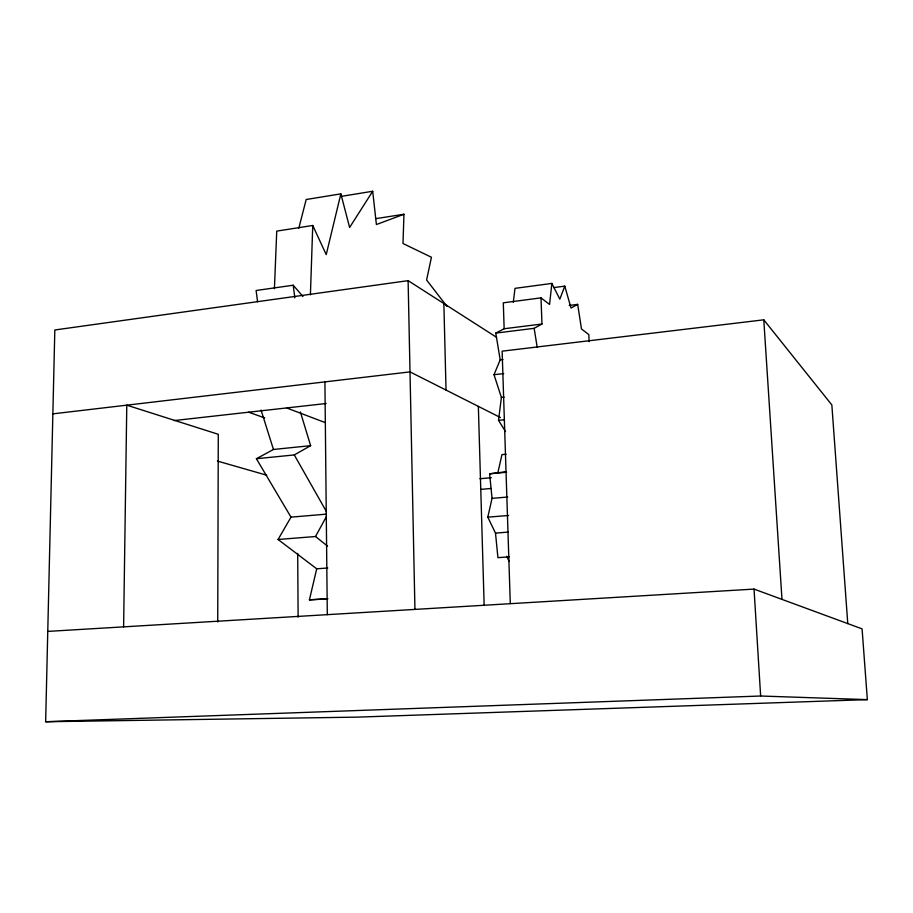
<?xml version="1.0" encoding="UTF-8"?>
<svg xmlns="http://www.w3.org/2000/svg" width="913" height="913" viewBox="0 0 913 913"><rect width="100%" height="100%" fill="white"/><g stroke="black" fill="none" stroke-linecap="round" stroke-linejoin="round"><path stroke-width="1.37" d="M217.728 621.958L218.287 434.303L126.781 405.167L123.609 626.854M47.761 631.408L754.035 589.09L862.077 628.874L867.35 699.62L357.565 717.127L45.65 721.738L54.826 329.981L408.111 280.645L496.604 337.331M376.053 218.606L403.957 214.258L402.998 243.509L431.438 257.272L426.599 280.006L447.039 306.494M310.409 294.831L312.748 225.477L276.742 231.115L274.425 288.679M513.277 302.294L515.012 288.36L551.863 283.418L549.569 304.451L540.998 297.866L503.303 302.819L504.147 328.748L495.77 333.097L500.187 359.825L494.013 374.707L501.397 397.429L498.532 420.368L505.517 431.575M509.317 556.85L497.927 557.66L495.497 533.101L487.793 517.157L492.05 498.361L489.619 473.801L506.316 471.701M497.916 472.466L501.956 454.617L506.11 454.229M327.79 598.894L309.416 599.852L316.708 568.799L278.077 539.492L290.996 517.146L326.398 514.145M298.768 228.341L306.186 199.513L340.857 193.853L326.226 254.624L312.748 225.477M553.7 287.606L564.782 286.134L559.829 299.156L551.863 283.418M278.077 539.492L315.51 536.513L326.443 516.518M340.766 196.455L372.698 191.262L349.622 227.474L340.857 193.853M290.996 517.146L256.393 458.725L294.283 454.936L310.637 445.67L300.366 411.911M495.77 333.097L534.151 328.326L541.968 324.024L540.998 297.866M589.113 341.622L588.817 334.592L581.478 328.965L577.678 304.371L571.013 308.035L564.782 286.134M256.393 458.725L273.455 449.47L310.637 445.67M403.957 214.258L376.396 224.541L372.698 191.262M302.968 296.52L293.199 285.221L256.108 290.505L257.58 301.758M569.221 305.456L577.678 304.371M504.147 328.748L541.968 324.024M847.778 623.602L831.846 404.927L763.782 319.824L502.139 351.174L510.287 603.504M500.187 359.825L502.926 359.505M52.863 413.851L410.005 371.888L500.381 417.503M494.013 374.707L503.714 373.588M174.098 420.562L326.135 403.512M501.397 397.429L504.147 397.132M498.532 420.368L504.079 419.797M489.619 473.801L506.658 472.249M479.896 478.732L491.342 477.704M481.037 489.357L490.977 488.478M492.05 498.361L507.685 497.026M487.793 517.157L508.587 515.48M495.497 533.101L508.29 532.108M316.708 568.799L327.801 568M309.416 599.852L327.653 598.688M45.65 721.738L760.643 696.014L867.35 699.62M217.431 461.065L266.744 475.216M248.667 412.197L264.724 417.937M286.636 407.94L325.245 422.605M315.51 536.513L327.562 546.122M294.283 454.936L326.409 511.565M506.715 556.325L509.146 561.369M261.05 410.051L273.455 449.47M534.151 328.326L537.186 347.214M293.199 285.221L294.831 297.798M763.782 319.824L781.985 599.373M754.035 589.09L760.643 696.014M478.355 406.388L484.152 605.467M443.855 303.538L446.035 390.079M408.111 280.645L414.936 609.405M324.914 381.885L327.299 614.654M297.695 553.404L298.129 617.177"/></g></svg>
